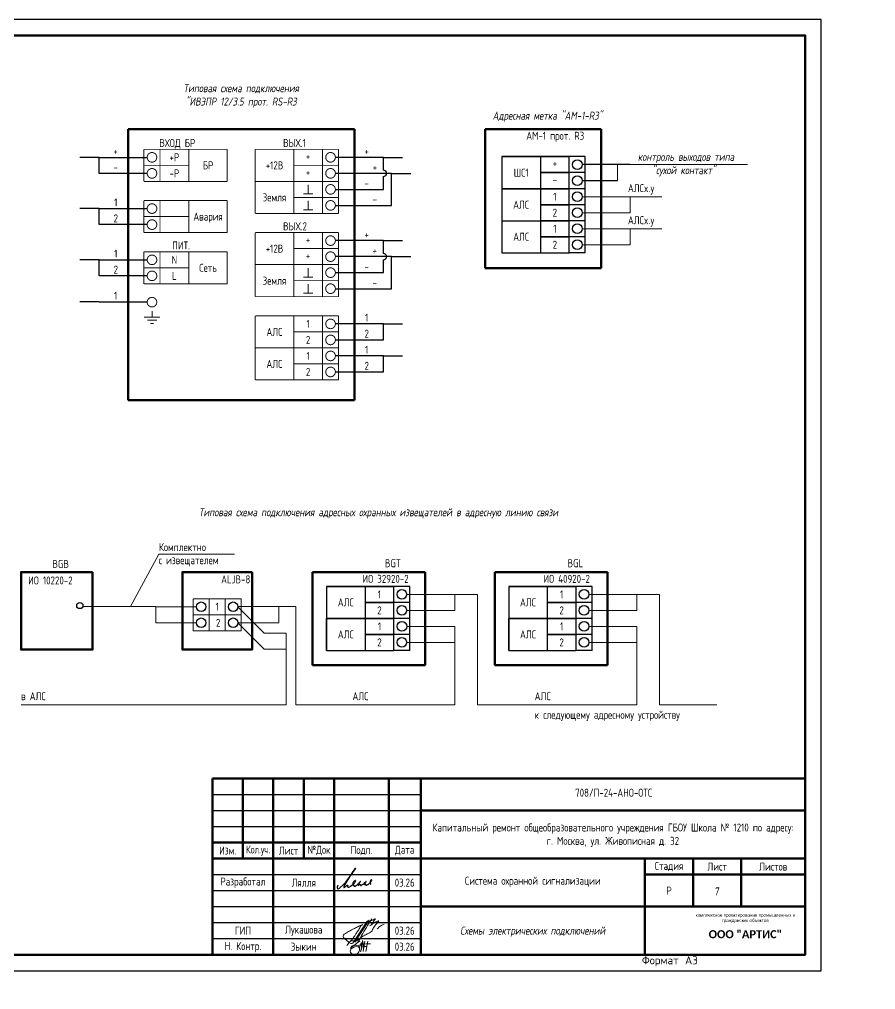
# Model space of a CAD drawing. Header units: millimetres. Extents: x -259793 to 1187961, y -549744 to 43070.
# Drawn here: x 701719 to 728442, y -33557 to -3267 of the extents above; entities that cross this region are included whole.
import ezdxf
from ezdxf.enums import TextEntityAlignment as Align

# ---------------------------------------------------------------- set-up
doc = ezdxf.new("R2010")
doc.units = ezdxf.units.MM
for name, color, linetype in [('__НАДПИСИ', 7, 'Continuous'), ('TEXT1', 7, 'Continuous'), ('Основная', 7, 'Continuous'), ('стена', 20, 'Continuous'), ('Штампы', 7, 'Continuous')]:
    doc.layers.add(name, color=color, linetype=linetype)
for name, color, linetype, lineweight in [('__ФОРМАТ', 7, 'Continuous', 40), ('Подписи', 7, 'Continuous', 13), ('Схемы подключ', 7, 'Continuous', 15)]:
    doc.layers.add(name, color=color, linetype=linetype, lineweight=lineweight)
doc.layers.add('ОФ_подписи', color=5, linetype='Continuous', lineweight=13, true_color=0x0000ff)
doc.styles.add('GOST 2.304 type A', font='', dxfattribs={"height": 250})
doc.styles.add('ISOCPEUR', font='isocpeur.ttf', dxfattribs={"width": 0.9, "height": 350})
doc.styles.add('RubezhCAD', font='', dxfattribs={"oblique": 10})
doc.styles.get("Standard").update_dxf_attribs({"font": ''})
doc.styles.add('XREF1$0$Standard', font='isocpeur.ttf')
doc.styles.add('ГОСТ 2.304', font='')
doc.styles.get('GOST 2.304 type A').set_extended_font_data('GOST 2.304 type A')
doc.styles.get('RubezhCAD').set_extended_font_data('GOST type A')
doc.styles.get('Standard').set_extended_font_data('GOST type B')
doc.styles.get('ГОСТ 2.304').set_extended_font_data('GOST 2.304 type A')
doc.dimstyles.get("Standard").update_dxf_attribs({"dimtxt": 0.18, "dimasz": 0.18, "dimexe": 0.18, "dimexo": 0.0625, "dimgap": 0.09, "dimtad": 0, "dimtih": 1, "dimtoh": 1, "dimdec": 4, "dimzin": 0, "dimdsep": 46, "dimtxsty": 'Standard', "dimcen": 0.09, "dimadec": 0, "dimazin": 0, "dimtfac": 1, "dimtdec": 4, "dimtofl": 0, "dimtmove": 0, "dimatfit": 3, "dimfxl": 1, "dimtolj": 1, "dimtzin": 0, "dimarcsym": 0})

# ---------------------------------------------------------------- blocks, each defined once
blk = doc.blocks.new('П_Зыкин')
at = {"layer": 'ОФ_подписи', "color": 5, "ltscale": 100, "transparency": 33554687}
for p, q in [((142, 249), (62, -174)), ((102, 37), (218, 37)), ((258, 249), (178, -174))]:
    blk.add_line(p, q, dxfattribs=at)
blk.add_lwpolyline([(-462, 273), (-74, 273), (-446, -30)], dxfattribs=at)
for centre, radius, start, end in [((-271, -94), 186, 314.2393, 159.9348), ((345, -1372), 1523, 88.8758, 117.8788), ((1109, -252), 1204, 158.7593, 174.231), ((-1024, 224), 1068, 337.8144, 2.8859), ((-849, 72), 852, 342.8308, 7.4815), ((-9, 182), 4.48, 8.9691, 155.6551), ((-643, 22), 732, 344.4555, 20.462), ((-318, -169), 151, 108.7568, 173.4251), ((-287, -115), 185, 191.5358, 322.3512)]:
    blk.add_arc(centre, radius, start, end, dxfattribs=at)
blk = doc.blocks.new('П_Лукашова')
at = {"layer": 'ОФ_подписи', "color": 5}
for p, q in [((221, 339), (-221, -339)), ((286, 371), (-156, -307)), ((283, 370), (218, 338))]:
    blk.add_line(p, q, dxfattribs=at)
for points in [[(366, 415), (236, 213), (85, -37), (-50, -300)], [(221, 301), (344, 360), (434, 401), (475, 416), (464, 395), (420, 336), (342, 232), (310, 203), (337, 221), (420, 283), (490, 322), (558, 352), (576, 358), (491, 240), (403, 113), (374, 49), (360, 20)], [(-221, -339), (-276, -344), (-368, -289), (-446, -221), (-505, -166), (-522, -116), (-412, -16), (-295, 56), (-173, 120), (-49, 179), (33, 216), (87, 237), (52, 221), (11, 167), (-59, 51), (-126, -52), (-177, -132), (-256, -231), (-409, -409)], [(360, 20), (294, -18), (203, -65), (91, -124), (-73, -248)], [(530, 102), (646, 199), (748, 254)]]:
    blk.add_spline(points, degree=3, dxfattribs=at)
blk = doc.blocks.new('штамп')
at = {"layer": '__ФОРМАТ', "linetype": 'Continuous', "lineweight": 50}
for p, q in [((531929, 45357), (531929, 50857)), ((531929, 50857), (550429, 50857)), ((532879, 48357), (532879, 50857)), ((533829, 45357), (533829, 50857)), ((534779, 48357), (534779, 50857)), ((535729, 45357), (535729, 50857)), ((537429, 45357), (537429, 50857)), ((538429, 45357), (538429, 50857)), ((550429, 45357), (550429, 50857)), ((538429, 49857), (550429, 49857)), ((531929, 48857), (538429, 48857)), ((531929, 48357), (550429, 48357)), ((545429, 45357), (545429, 48357)), ((546929, 46857), (546929, 48357)), ((548429, 46857), (548429, 48357)), ((545429, 47857), (550429, 47857)), ((538429, 46857), (550429, 46857)), ((531929, 45357), (550429, 45357))]:
    blk.add_line(p, q, dxfattribs=at)
at = {"layer": '__ФОРМАТ', "linetype": 'Continuous', "lineweight": -2}
for p, q in [((531929, 50357), (538429, 50357)), ((531929, 49857), (538429, 49857)), ((531929, 49357), (538429, 49357)), ((531929, 48857), (538429, 48857)), ((531929, 47857), (538429, 47857)), ((531929, 47357), (538429, 47357)), ((531929, 46857), (538429, 46857)), ((538429, 46857), (550429, 46857)), ((531929, 46357), (538429, 46357)), ((531929, 45857), (538429, 45857))]:
    blk.add_line(p, q, dxfattribs=at)
at = {"layer": 'Подписи', "color": 5, "lineweight": 25}
blk.add_lwpolyline([(535847, 47525), (535833, 47500), (535823, 47461), (535824, 47440), (535829, 47423), (535840, 47414), (535857, 47413), (535876, 47421), (535897, 47435), (535917, 47454), (536005, 47539), (536088, 47624), (536142, 47690), (536203, 47776), (536266, 47874), (536323, 47953), (536362, 48009), (536395, 48059), (536405, 48060), (536397, 48045), (536295, 47925), (536205, 47790), (536095, 47603), (536059, 47544), (536038, 47506), (536029, 47485), (536027, 47473), (536027, 47462), (536031, 47457), (536037, 47454), (536045, 47456), (536057, 47466), (536072, 47479), (536107, 47506), (536133, 47525), (536147, 47532), (536152, 47532), (536153, 47529), (536150, 47520), (536147, 47504), (536146, 47491), (536148, 47479), (536150, 47471), (536157, 47465), (536166, 47462), (536178, 47464), (536189, 47469), (536215, 47480), (536240, 47498), (536281, 47529), (536306, 47550), (536324, 47567), (536342, 47582), (536372, 47609), (536388, 47629), (536397, 47646), (536399, 47657), (536398, 47666), (536393, 47671), (536383, 47671), (536372, 47667), (536356, 47653), (536336, 47632), (536323, 47612), (536313, 47599), (536309, 47587), (536310, 47579), (536315, 47575), (536326, 47579), (536335, 47585), (536344, 47592), (536348, 47595), (536352, 47596), (536354, 47595), (536355, 47592), (536349, 47583), (536342, 47575), (536334, 47561), (536326, 47547), (536322, 47538), (536320, 47531), (536321, 47523), (536325, 47519), (536328, 47519), (536333, 47524), (536338, 47527), (536344, 47526), (536346, 47520), (536351, 47508), (536355, 47498), (536359, 47493), (536366, 47491), (536375, 47491), (536385, 47497), (536412, 47513), (536436, 47532), (536466, 47559), (536491, 47583), (536517, 47607), (536529, 47621), (536545, 47642), (536547, 47643), (536546, 47644), (536543, 47644), (536541, 47642), (536538, 47637), (536499, 47577), (536491, 47558), (536482, 47544), (536480, 47535), (536479, 47529), (536481, 47524), (536483, 47522), (536489, 47523), (536494, 47526), (536502, 47532), (536512, 47539), (536522, 47544), (536530, 47548), (536541, 47549), (536547, 47546), (536550, 47541), (536551, 47531), (536552, 47525), (536553, 47521), (536558, 47517), (536562, 47515), (536568, 47515), (536575, 47517), (536583, 47523), (536596, 47533), (536617, 47547), (536636, 47561), (536659, 47583), (536688, 47609), (536702, 47620), (536713, 47630), (536721, 47636), (536727, 47641), (536727, 47643), (536726, 47644), (536723, 47643), (536720, 47638), (536715, 47629), (536693, 47594), (536681, 47575), (536676, 47566), (536674, 47557), (536677, 47551), (536679, 47547), (536684, 47546), (536689, 47549), (536695, 47552), (536700, 47554), (536709, 47554), (536716, 47551), (536717, 47545), (536719, 47535), (536721, 47527), (536725, 47524), (536731, 47520), (536741, 47523), (536747, 47528), (536757, 47534), (536779, 47550), (536809, 47572), (536842, 47600), (536865, 47623), (536880, 47642), (536895, 47664), (536899, 47675), (536901, 47684), (536898, 47689), (536891, 47693), (536881, 47689), (536873, 47682), (536862, 47668), (536856, 47654), (536855, 47638), (536856, 47622), (536856, 47598), (536858, 47583), (536860, 47572), (536864, 47560), (536871, 47551)], dxfattribs=at)
at = {"layer": 'ОФ_подписи'}
for name, p, xscale, yscale, zscale in [('П_Лукашова', (536533, 46057), 1.010226427429054, 1.010226427429054, 1.010226427429054), ('П_Зыкин', (536581, 45585), 0.7621923841183493, 0.7621923841183493, 0.7621923841183493)]:
    blk.add_blockref(name, p, dxfattribs=dict(at, xscale=xscale, yscale=yscale, zscale=zscale))
at = {"transparency": 33554687, "attachment_point": 5, "style": 'ГОСТ 2.304'}
for s, insert, char_height, width in [('{\\fArial|b0|i0|c204|p34;комплексное проектирование промышленных и гражданских объектов}', (548563, 46495), 100, 3372.21), ('{\\fCorbel Light|b1|i0|c204|p34;ООО "АРТИС"}', (548563, 45995), 250, 4171.2)]:
    blk.add_mtext(s, dxfattribs=dict(at, insert=insert, char_height=char_height, width=width))
at = {"layer": '__НАДПИСИ', "lineweight": 9, "ltscale": 2, "style": 'ISOCPEUR', "flags": 1}
blk.add_attdef('NOTATION', (548864, 51134), '', height=250, dxfattribs=at)
at = {"layer": '__НАДПИСИ', "lineweight": 9, "ltscale": 2, "style": 'RubezhCAD', "oblique": 10}
blk.add_attdef('SHEET', text='', height=250, dxfattribs=at).set_placement((547679, 47357), align=Align.MIDDLE_CENTER)
at = {"layer": '__ФОРМАТ', "color": 7, "linetype": 'Continuous', "lineweight": 20, "char_height": 250, "attachment_point": 5, "style": 'GOST 2.304 type A'}
for s, insert, width in [('Капитальный ремонт общеобразовательного учреждения ГБОУ Школа № 1210 по адресу:      \\Pг. Москва, ул. Живописная д. 32', (544429, 49085), 12000), ('\\pi-7.5,l7.5,t7.5;{\\W0.9;\\C256;Кол.уч.}', (533354, 48607), 950)]:
    blk.add_mtext(s, dxfattribs=dict(at, insert=insert, width=width))
for s, insert, width, line_spacing_factor in [('\\pi-7.5,l7.5,t7.5;{\\C256;Изм.}', (532404, 48607), 950, 1.2), ('\\pi-7.5,l7.5,t7.5;{\\C256;Лист}', (534304, 48607), 950, 1.2), ('\\pi-7.5,l7.5,t7.5;{\\C256;№Док}', (535254, 48607), 950, 1.2), ('\\pi-7.5,l7.5,t7.5;{\\C256;Подп.}', (536584, 48607), 1710.72, 1.2), ('\\pi-7.5,l7.5,t7.5;{\\C256;Дата}', (537929, 48607), 1000, 1.2), ('\\pi-7.5,l7.5,t7.5;{\\C256;Стадия}', (546179, 48107), 1500, 1.2), ('\\pi-7.5,l7.5,t7.5;{\\C256;Лист}', (547679, 48107), 1500, 1.2), ('\\pi-7.5,l7.5,t7.5;{\\C256;Листов}', (549429, 48107), 2000, 1.2), ('\\pi-7.5,l7.5,t7.5;{\\C256;Разработал}', (532879, 47607), 1900, 1.2), ('{\\C256;Лялля}', (534779, 47607), 1900, 1.2), ('{\\C256;03.26}', (537929, 47607), 1000, 1.2), ('Система охранной сигнализации ', (541929, 47632), 6828.82, 0.85), ('\\pi-750,l750,t750;{\\C256;Р}', (546179, 47357), 1500, 1.2), ('\\pi-7.5,l7.5,t7.5;{\\C256;ГИП}', (532879, 46107), 1900, 1.2), ('{\\C256;Лукашова}', (534779, 46107), 1900, 1.2), ('{\\C256;03.26}', (537929, 46107), 1000, 1.2), ('{\\C256;Н. Контр. }', (532879, 45592), 1900, 1.2), ('\\pi-750,l750,t750;{\\C256;Зыкин}', (534779, 45607), 1900, 1.2), ('{\\C256;03.26}', (537929, 45607), 1000, 1.2)]:
    blk.add_mtext(s, dxfattribs=dict(at, insert=insert, width=width, line_spacing_factor=line_spacing_factor))
at = {"layer": 'стена', "color": 18, "true_color": 0x000000, "insert": (543249, 50539), "char_height": 250, "width": 3851.47, "attachment_point": 1, "style": 'GOST 2.304 type A'}
blk.add_mtext('708/П-24-АНО-ОТС', dxfattribs=at)
blk = doc.blocks.new('*U1125')
blk.add_lwpolyline([(0, 0), (420, 0), (420, 297), (0, 297)], close=True)
at = {"lineweight": 50}
blk.add_lwpolyline([(20, 292), (415, 292), (415, 5), (20, 5)], close=True, dxfattribs=at)
at = {"style": 'XREF1$0$Standard'}
blk.add_text('Формат', height=2.5, dxfattribs=at).set_placement((364.02, 2))
blk.add_text('А3', height=2.5, dxfattribs=at).set_placement((381.51, 2), align=Align.RIGHT)
for tag, p in [('СОГЛАСОВАНО_ДАТА2', (14.37, 145.56)), ('СОГЛАСОВАНО_ДАТА3', (19.37, 145.56)), ('СОГЛАСОВАНО_ФАМИЛИЯ2', (14.37, 110.56)), ('СОГЛАСОВАНО_ФАМИЛИЯ3', (19.37, 110.56)), ('СОГЛАСОВАНО_ДОЛЖНОСТЬ2', (14.37, 90.56)), ('СОГЛАСОВАНО_ДОЛЖНОСТЬ3', (19.37, 90.56))]:
    blk.add_attdef(tag, p, '', height=2.5, rotation=90, dxfattribs=at)
for tag, p in [('ВЗАМ_ИНВ_НОМЕР', (19.37, 77.5)), ('ИНВ_N_ПОДЛ', (19.37, 17.5))]:
    blk.add_attdef(tag, text='', height=2.5, rotation=90, dxfattribs=at).set_placement(p, align=Align.CENTER)
blk.add_attdef('ИНВ_ДАТА', text='', height=2.5, rotation=90, dxfattribs=at).set_placement((19.37, 63.83), align=Align.RIGHT)
blk = doc.blocks.new('*D1149')
at = {"color": 0, "lineweight": -2, "transparency": 16777216}
blk.add_arc((782248, -18373), 3442, 282.12, 343.7661, dxfattribs=at)
at = {"color": 0, "transparency": 16777216}
for points in [[(785513, -19325), (785593, -19346), (785614, -19093)], [(782978, -21780), (782964, -21698), (782725, -21782)]]:
    blk.add_solid(points, dxfattribs=at)
at = {"layer": 'Defpoints', "color": 0, "transparency": 16777216}
for p in [(782248, -18373), (782248, -18373), (787451, -19486), (785054, -20367), (782833, -22558)]:
    blk.add_point(p, dxfattribs=at)

msp = doc.modelspace()

# ---------------------------------------------------------------- linework, layer by layer
for p, q in [((704207.16514, -7574.11719), (703607.22973, -7574.53432)), ((704207.16514, -7574.11719), (705707.16478, -7573.07426)), ((704207.51279, -8074.11707), (704207.16514, -7574.11719)), ((713080.15843, -7572.91621), (711580.15843, -7572.91621)), ((713080.08402, -7972.99524), (713080.15843, -7572.91621)), ((713080.15843, -7572.91621), (713680.09398, -7572.91621)), ((705707.51242, -8073.07414), (704207.51279, -8074.11707)), ((713332.68072, -8072.91621), (711580.41916, -8072.91621)), ((713079.97241, -8573.07426), (713080.04682, -8172.99524)), ((713332.4947, -9073.07426), (713332.68072, -8072.91621)), ((713332.68072, -8072.91621), (713932.61627, -8072.91621)), ((711579.97241, -8573.07426), (713079.97241, -8573.07426)), ((711580.49388, -9073.07426), (713332.4947, -9073.07426)), ((704207.16478, -9173.07426), (703607.22922, -9173.07426)), ((704207.16478, -9673.07426), (704207.16478, -9173.07426)), ((704207.16478, -9173.07426), (705707.16478, -9173.07426)), ((705707.16478, -9673.07426), (704207.16478, -9673.07426)), ((713079.71168, -10173.07426), (711579.71168, -10173.07426)), ((713079.63727, -10573.15329), (713079.71168, -10173.07426)), ((713079.71168, -10173.07426), (713679.64724, -10173.07426)), ((704207.2395, -10772.91621), (703607.30394, -10772.91621)), ((704207.2395, -11272.91621), (704207.2395, -10772.91621)), ((704207.2395, -10772.91621), (705707.2395, -10772.91621)), ((713332.23397, -10673.07426), (711579.97241, -10673.07426)), ((713079.52567, -11173.23231), (713079.60008, -10773.15329)), ((713332.04796, -11673.23231), (713332.23397, -10673.07426)), ((713332.23397, -10673.07426), (713932.16953, -10673.07426)), ((711579.52567, -11173.23231), (713079.52567, -11173.23231)), ((705707.2395, -11272.91621), (704207.2395, -11272.91621)), ((711580.04713, -11673.23231), (713332.04796, -11673.23231)), ((704206.142, -12084.36741), (703606.20644, -12084.36741)), ((704206.142, -12084.36741), (705706.142, -12084.36741)), ((713080.49388, -12773.07426), (711580.49388, -12773.07426)), ((713080.49388, -13273.07426), (713080.49388, -12773.07426)), ((713080.49388, -12773.07426), (713680.42944, -12773.07426)), ((711580.49388, -13273.07426), (713080.49388, -13273.07426)), ((713080.75461, -13773.07426), (711580.75461, -13773.07426)), ((713080.75461, -14273.07426), (713080.75461, -13773.07426)), ((713080.75461, -13773.07426), (713680.69017, -13773.07426)), ((711580.75461, -14273.07426), (713080.75461, -14273.07426))]:
    msp.add_line(p, q)
at = {"const_width": 30, "flags": 128}
for points in [[(705606.51295, -7323.07426), (706106.77368, -7323.07426)], [(705606.77368, -7323.07426), (705606.77368, -7823.07426)], [(705606.77368, -7323.07426), (706107.03442, -7323.07426)], [(705607.03442, -7323.07426), (705607.03442, -7823.07426)], [(705607.03442, -7323.07426), (706107.29515, -7323.07426)], [(706106.77368, -7323.07426), (707006.77368, -7323.07426)], [(708207.03442, -7323.07426), (706107.03442, -7323.07426)], [(706107.03442, -7323.07426), (706107.03442, -7823.07426)], [(707007.29515, -7323.07426), (706107.29515, -7323.07426)], [(706107.29515, -7323.07426), (706107.29515, -7823.07426)], [(707007.29515, -7823.07426), (707007.29515, -7323.07426)], [(708207.03442, -8323.07426), (708207.03442, -7323.07426)], [(709080.28879, -7322.91621), (711180.28879, -7322.91621)], [(709080.28879, -8322.91621), (709080.28879, -7322.91621)], [(710280.02806, -7322.91621), (711180.02806, -7322.91621)], [(710280.02806, -7822.91621), (710280.02806, -7322.91621)], [(711180.54952, -7322.91621), (710280.54952, -7322.91621)], [(711180.02806, -7322.91621), (711180.02806, -7822.91621)], [(711680.28879, -7322.91621), (711180.02806, -7322.91621)], [(711180.28879, -7322.91621), (711180.28879, -7822.91621)], [(711680.54952, -7322.91621), (711180.28879, -7322.91621)], [(711680.81026, -7322.91621), (711180.54952, -7322.91621)], [(711680.28879, -7322.91621), (711680.28879, -7822.91621)], [(711680.54952, -7322.91621), (711680.54952, -7822.91621)], [(705606.77368, -7823.07426), (706107.03442, -7823.07426)], [(705606.77368, -7823.07426), (705606.77368, -8323.07426)], [(705606.77368, -7823.07426), (706107.03442, -7823.07426)], [(705607.03442, -7823.07426), (706107.29515, -7823.07426)], [(707007.03442, -7823.07426), (706107.03442, -7823.07426)], [(706107.03442, -7823.07426), (706107.03442, -8323.07426)], [(706107.29515, -7823.07426), (707007.29515, -7823.07426)], [(707007.03442, -8323.07426), (707007.03442, -7823.07426)], [(711180.02806, -7822.91621), (710280.02806, -7822.91621)], [(710280.28879, -8322.91621), (710280.28879, -7822.91621)], [(710280.28879, -7822.91621), (711180.28879, -7822.91621)], [(711680.28879, -7822.91621), (711180.02806, -7822.91621)], [(711680.54952, -7822.91621), (711180.28879, -7822.91621)], [(711180.28879, -7822.91621), (711180.28879, -8322.91621)], [(711680.54952, -7822.91621), (711180.28879, -7822.91621)], [(711680.54952, -7822.91621), (711680.54952, -8322.91621)], [(705606.43823, -8323.23231), (706106.69896, -8323.23231)], [(705606.69896, -8323.23231), (706106.9597, -8323.23231)], [(705606.77368, -8323.07426), (706107.03442, -8323.07426)], [(705606.9597, -8323.23231), (706107.22043, -8323.23231)], [(705607.03442, -8323.07426), (706107.29515, -8323.07426)], [(706106.69896, -8323.23231), (707006.69896, -8323.23231)], [(708206.9597, -8323.23231), (706106.9597, -8323.23231)], [(706107.03442, -8323.07426), (707007.03442, -8323.07426)], [(707007.22043, -8323.23231), (706107.22043, -8323.23231)], [(707007.29515, -8323.07426), (706107.29515, -8323.07426)], [(707007.03442, -8323.07426), (708207.03442, -8323.07426)], [(708207.03442, -8323.07426), (707007.29515, -8323.07426)], [(709080.28879, -8322.91621), (710280.02806, -8322.91621)], [(710280.28879, -8322.91621), (709080.28879, -8322.91621)], [(709080.36351, -8323.07426), (711180.36351, -8323.07426)], [(709080.36351, -9323.07426), (709080.36351, -8323.07426)], [(710280.02806, -8322.91621), (711180.02806, -8322.91621)], [(710280.10278, -8323.07426), (711180.10278, -8323.07426)], [(710280.10278, -8823.07426), (710280.10278, -8323.07426)], [(711180.28879, -8322.91621), (710280.28879, -8322.91621)], [(711180.62424, -8323.07426), (710280.62424, -8323.07426)], [(710730.22043, -8714.23231), (710730.22043, -8427.23231)], [(711680.28879, -8322.91621), (711180.02806, -8322.91621)], [(711180.10278, -8323.07426), (711180.10278, -8823.07426)], [(711680.36351, -8323.07426), (711180.10278, -8323.07426)], [(711680.54952, -8322.91621), (711180.28879, -8322.91621)], [(711180.36351, -8323.07426), (711180.36351, -8823.07426)], [(711680.62424, -8323.07426), (711180.36351, -8323.07426)], [(711680.88498, -8323.07426), (711180.62424, -8323.07426)], [(711680.36351, -8323.07426), (711680.36351, -8823.07426)], [(711680.62424, -8323.07426), (711680.62424, -8823.07426)], [(710580.22043, -8714.23231), (710880.22043, -8714.23231)], [(705606.51295, -8923.07426), (706106.77368, -8923.07426)], [(705606.77368, -8923.07426), (705606.77368, -9423.07426)], [(705606.77368, -8923.07426), (706107.03442, -8923.07426)], [(705607.03442, -8923.07426), (705607.03442, -9423.07426)], [(705607.03442, -8923.07426), (706107.29515, -8923.07426)], [(706106.77368, -8923.07426), (707006.77368, -8923.07426)], [(708207.03442, -8923.07426), (706107.03442, -8923.07426)], [(706107.03442, -8923.07426), (706107.03442, -9423.07426)], [(707007.29515, -8923.07426), (706107.29515, -8923.07426)], [(706107.29515, -8923.07426), (706107.29515, -9423.07426)], [(707007.29515, -9423.07426), (707007.29515, -8923.07426)], [(708207.03442, -9923.07426), (708207.03442, -8923.07426)], [(708207.03442, -9923.07426), (708207.03442, -8923.07426)], [(711180.10278, -8823.07426), (710280.10278, -8823.07426)], [(710280.36351, -9323.07426), (710280.36351, -8823.07426)], [(710280.36351, -8823.07426), (711180.36351, -8823.07426)], [(710730.22043, -9214.23231), (710730.22043, -8927.23231)], [(711680.36351, -8823.07426), (711180.10278, -8823.07426)], [(711180.36351, -8823.07426), (711180.36351, -9323.07426)], [(711680.62424, -8823.07426), (711180.36351, -8823.07426)], [(711680.62424, -8823.07426), (711180.36351, -8823.07426)], [(711680.62424, -8823.07426), (711680.62424, -9323.07426)], [(709080.36351, -9323.07426), (710280.10278, -9323.07426)], [(710280.36351, -9323.07426), (709080.36351, -9323.07426)], [(710280.10278, -9323.07426), (711180.10278, -9323.07426)], [(711180.36351, -9323.07426), (710280.36351, -9323.07426)], [(710580.22043, -9214.23231), (710880.22043, -9214.23231)], [(711680.36351, -9323.07426), (711180.10278, -9323.07426)], [(711680.62424, -9323.07426), (711180.36351, -9323.07426)], [(705606.77368, -9423.07426), (706107.03442, -9423.07426)], [(705606.77368, -9423.07426), (705606.77368, -9923.07426)], [(705606.77368, -9423.07426), (706107.03442, -9423.07426)], [(705607.03442, -9423.07426), (706107.29515, -9423.07426)], [(707007.03442, -9423.07426), (706107.03442, -9423.07426)], [(706107.03442, -9423.07426), (706107.03442, -9923.07426)], [(706107.29515, -9423.07426), (707007.29515, -9423.07426)], [(707007.03442, -9923.07426), (707007.03442, -9423.07426)], [(705606.43823, -9923.23231), (706106.69896, -9923.23231)], [(705606.69896, -9923.23231), (706106.9597, -9923.23231)], [(705606.77368, -9923.07426), (706107.03442, -9923.07426)], [(705606.9597, -9923.23231), (706107.22043, -9923.23231)], [(705607.03442, -9923.07426), (706107.29515, -9923.07426)], [(706106.69896, -9923.23231), (707006.69896, -9923.23231)], [(708206.9597, -9923.23231), (706106.9597, -9923.23231)], [(706107.03442, -9923.07426), (707007.03442, -9923.07426)], [(707007.22043, -9923.23231), (706107.22043, -9923.23231)], [(707007.29515, -9923.07426), (706107.29515, -9923.07426)], [(707007.03442, -9923.07426), (708207.03442, -9923.07426)], [(708207.03442, -9923.07426), (707007.29515, -9923.07426)], [(709079.84205, -9923.07426), (711179.84205, -9923.07426)], [(709079.84205, -10923.07426), (709079.84205, -9923.07426)], [(710279.58132, -9923.07426), (711179.58132, -9923.07426)], [(710279.58132, -10423.07426), (710279.58132, -9923.07426)], [(711180.10278, -9923.07426), (710280.10278, -9923.07426)], [(711179.58132, -9923.07426), (711179.58132, -10423.07426)], [(711679.84205, -9923.07426), (711179.58132, -9923.07426)], [(711179.84205, -9923.07426), (711179.84205, -10423.07426)], [(711680.10278, -9923.07426), (711179.84205, -9923.07426)], [(711680.36351, -9923.07426), (711180.10278, -9923.07426)], [(711679.84205, -9923.07426), (711679.84205, -10423.07426)], [(711680.10278, -9923.07426), (711680.10278, -10423.07426)], [(705606.58767, -10522.91621), (706106.8484, -10522.91621)], [(705606.8484, -10522.91621), (705606.8484, -11022.91621)], [(705606.8484, -10522.91621), (706107.10914, -10522.91621)], [(705607.10914, -10522.91621), (705607.10914, -11022.91621)], [(705607.10914, -10522.91621), (706107.36987, -10522.91621)], [(706106.8484, -10522.91621), (707006.8484, -10522.91621)], [(708207.10914, -10522.91621), (706107.10914, -10522.91621)], [(706107.10914, -10522.91621), (706107.10914, -11022.91621)], [(707007.36987, -10522.91621), (706107.36987, -10522.91621)], [(706107.36987, -10522.91621), (706107.36987, -11022.91621)], [(707007.36987, -11022.91621), (707007.36987, -10522.91621)], [(708207.10914, -11522.91621), (708207.10914, -10522.91621)], [(711179.58132, -10423.07426), (710279.58132, -10423.07426)], [(710279.84205, -10923.07426), (710279.84205, -10423.07426)], [(710279.84205, -10423.07426), (711179.84205, -10423.07426)], [(711679.84205, -10423.07426), (711179.58132, -10423.07426)], [(711680.10278, -10423.07426), (711179.84205, -10423.07426)], [(711179.84205, -10423.07426), (711179.84205, -10923.07426)], [(711680.10278, -10423.07426), (711179.84205, -10423.07426)], [(711680.10278, -10423.07426), (711680.10278, -10923.07426)], [(705606.8484, -11022.91621), (706107.10914, -11022.91621)], [(705606.8484, -11022.91621), (705606.8484, -11522.91621)], [(705606.8484, -11022.91621), (706107.10914, -11022.91621)], [(705607.10914, -11022.91621), (706107.36987, -11022.91621)], [(707007.10914, -11022.91621), (706107.10914, -11022.91621)], [(706107.10914, -11022.91621), (706107.10914, -11522.91621)], [(706107.36987, -11022.91621), (707007.36987, -11022.91621)], [(707007.10914, -11522.91621), (707007.10914, -11022.91621)], [(709079.84205, -10923.07426), (710279.58132, -10923.07426)], [(710279.84205, -10923.07426), (709079.84205, -10923.07426)], [(709079.91677, -10923.23231), (711179.91677, -10923.23231)], [(709079.91677, -11923.23231), (709079.91677, -10923.23231)], [(710279.58132, -10923.07426), (711179.58132, -10923.07426)], [(710279.65603, -10923.23231), (711179.65603, -10923.23231)], [(710279.65603, -11423.23231), (710279.65603, -10923.23231)], [(711179.84205, -10923.07426), (710279.84205, -10923.07426)], [(711180.1775, -10923.23231), (710280.1775, -10923.23231)], [(710729.77368, -11314.39036), (710729.77368, -11027.39036)], [(711679.84205, -10923.07426), (711179.58132, -10923.07426)], [(711179.65603, -10923.23231), (711179.65603, -11423.23231)], [(711679.91677, -10923.23231), (711179.65603, -10923.23231)], [(711680.10278, -10923.07426), (711179.84205, -10923.07426)], [(711179.91677, -10923.23231), (711179.91677, -11423.23231)], [(711680.1775, -10923.23231), (711179.91677, -10923.23231)], [(711680.43823, -10923.23231), (711180.1775, -10923.23231)], [(711679.91677, -10923.23231), (711679.91677, -11423.23231)], [(711680.1775, -10923.23231), (711680.1775, -11423.23231)], [(705606.51295, -11523.07426), (706106.77368, -11523.07426)], [(705606.77368, -11523.07426), (706107.03442, -11523.07426)], [(705606.8484, -11522.91621), (706107.10914, -11522.91621)], [(705607.03442, -11523.07426), (706107.29515, -11523.07426)], [(705607.10914, -11522.91621), (706107.36987, -11522.91621)], [(706106.77368, -11523.07426), (707006.77368, -11523.07426)], [(708207.03442, -11523.07426), (706107.03442, -11523.07426)], [(706107.10914, -11522.91621), (707007.10914, -11522.91621)], [(707007.29515, -11523.07426), (706107.29515, -11523.07426)], [(707007.36987, -11522.91621), (706107.36987, -11522.91621)], [(707007.10914, -11522.91621), (708207.10914, -11522.91621)], [(708207.10914, -11522.91621), (707007.36987, -11522.91621)], [(711179.65603, -11423.23231), (710279.65603, -11423.23231)], [(710279.91677, -11923.23231), (710279.91677, -11423.23231)], [(710279.91677, -11423.23231), (711179.91677, -11423.23231)], [(710579.77368, -11314.39036), (710879.77368, -11314.39036)], [(711679.91677, -11423.23231), (711179.65603, -11423.23231)], [(711179.91677, -11423.23231), (711179.91677, -11923.23231)], [(711680.1775, -11423.23231), (711179.91677, -11423.23231)], [(711680.1775, -11423.23231), (711179.91677, -11423.23231)], [(711680.1775, -11423.23231), (711680.1775, -11923.23231)], [(710579.77368, -11814.39036), (710879.77368, -11814.39036)], [(710729.77368, -11814.39036), (710729.77368, -11527.39036)], [(709079.91677, -11923.23231), (710279.65603, -11923.23231)], [(710279.91677, -11923.23231), (709079.91677, -11923.23231)], [(710279.65603, -11923.23231), (711179.65603, -11923.23231)], [(711179.91677, -11923.23231), (710279.91677, -11923.23231)], [(711679.91677, -11923.23231), (711179.65603, -11923.23231)], [(711680.1775, -11923.23231), (711179.91677, -11923.23231)], [(705858.69896, -12558.91621), (705858.69896, -12371.91621)], [(705608.69896, -12558.91621), (706108.69896, -12558.91621)], [(705708.69896, -12658.91621), (706008.69896, -12658.91621)], [(709080.36351, -12523.07426), (709080.36351, -13523.07426)], [(710280.36351, -12523.07426), (709080.36351, -12523.07426)], [(709080.36351, -12523.07426), (710280.10278, -12523.07426)], [(710280.10278, -12523.07426), (711180.10278, -12523.07426)], [(710280.36351, -12523.07426), (710280.36351, -13023.07426)], [(711180.36351, -12523.07426), (710280.36351, -12523.07426)], [(711680.36351, -12523.07426), (711180.10278, -12523.07426)], [(711680.62424, -12523.07426), (711180.36351, -12523.07426)], [(711180.36351, -13023.07426), (711180.36351, -12523.07426)], [(711680.62424, -13023.07426), (711680.62424, -12523.07426)], [(705808.69896, -12758.91621), (705908.69896, -12758.91621)], [(710280.10278, -13023.07426), (710280.10278, -13523.07426)], [(711180.10278, -13023.07426), (710280.10278, -13023.07426)], [(710280.36351, -13023.07426), (711180.36351, -13023.07426)], [(711180.10278, -13523.07426), (711180.10278, -13023.07426)], [(711680.36351, -13023.07426), (711180.10278, -13023.07426)], [(711180.36351, -13523.07426), (711180.36351, -13023.07426)], [(711680.62424, -13023.07426), (711180.36351, -13023.07426)], [(711680.62424, -13023.07426), (711180.36351, -13023.07426)], [(711680.36351, -13523.07426), (711680.36351, -13023.07426)], [(711680.62424, -13523.07426), (711680.62424, -13023.07426)], [(709080.36351, -13523.07426), (710280.10278, -13523.07426)], [(709080.62424, -14523.07426), (709080.36351, -13523.07426)], [(709080.62424, -13523.07426), (710280.36351, -13523.07426)], [(709080.62424, -13523.07426), (709080.62424, -14523.07426)], [(710280.62424, -13523.07426), (709080.62424, -13523.07426)], [(710280.10278, -13523.07426), (711180.10278, -13523.07426)], [(710280.36351, -13523.07426), (711180.36351, -13523.07426)], [(710280.62424, -13523.07426), (710280.62424, -14023.07426)], [(711180.62424, -13523.07426), (710280.62424, -13523.07426)], [(711680.36351, -13523.07426), (711180.10278, -13523.07426)], [(711680.62424, -13523.07426), (711180.36351, -13523.07426)], [(711180.62424, -14023.07426), (711180.62424, -13523.07426)], [(711680.88498, -13523.07426), (711180.62424, -13523.07426)], [(711680.88498, -14023.07426), (711680.88498, -13523.07426)], [(710280.36351, -14023.07426), (710280.36351, -14523.07426)], [(711180.36351, -14023.07426), (710280.36351, -14023.07426)], [(710280.62424, -14023.07426), (711180.62424, -14023.07426)], [(711180.36351, -14523.07426), (711180.36351, -14023.07426)], [(711680.62424, -14023.07426), (711180.36351, -14023.07426)], [(711680.88498, -14023.07426), (711180.62424, -14023.07426)], [(711680.62424, -14523.07426), (711680.62424, -14023.07426)], [(710280.36351, -14523.07426), (709080.36351, -14523.07426)], [(711180.36351, -14523.07426), (710280.36351, -14523.07426)], [(711680.62424, -14523.07426), (711180.36351, -14523.07426)]]:
    msp.add_lwpolyline(points, dxfattribs=at)
at = {"const_width": 30}
for points in [[(706007.16478, -7573.07426, -1), (705707.16478, -7573.07426, -1)], [(711580.15843, -7572.91621, -1), (711280.15843, -7572.91621, -1)], [(706006.90405, -8073.07426, -1), (705706.90405, -8073.07426, -1)], [(711580.41916, -8072.91621, -1), (711280.41916, -8072.91621, -1)], [(711580.23315, -8573.07426, -1), (711280.23315, -8573.07426, -1)], [(705707.16478, -9173.07426, 1), (706007.16478, -9173.07426, 1)], [(711580.49388, -9073.07426, -1), (711280.49388, -9073.07426, -1)], [(705706.90405, -9673.07426, 1), (706006.90405, -9673.07426, 1)], [(711579.71168, -10173.07426, -1), (711279.71168, -10173.07426, -1)], [(711579.97241, -10673.07426, -1), (711279.97241, -10673.07426, -1)], [(706007.2395, -10772.91621, -1), (705707.2395, -10772.91621, -1)], [(706006.97877, -11272.91621, -1), (705706.97877, -11272.91621, -1)], [(711579.7864, -11173.23231, -1), (711279.7864, -11173.23231, -1)], [(711580.04713, -11673.23231, -1), (711280.04713, -11673.23231, -1)], [(706006.43823, -12093.91621, -1), (705706.43823, -12093.91621, -1)], [(711580.49388, -12773.07426, -1), (711280.49388, -12773.07426, -1)], [(711580.23315, -13273.07426, -1), (711280.23315, -13273.07426, -1)], [(711580.75461, -13773.07426, -1), (711280.75461, -13773.07426, -1)], [(711580.49388, -14273.07426, -1), (711280.49388, -14273.07426, -1)]]:
    msp.add_lwpolyline(points, format="xyb", close=True, dxfattribs=at)
for centre in [(713080.06542, -8072.99524), (713079.61868, -10673.15329)]:
    msp.add_arc(centre, 100, 269.989343931, 89.989343931)
at = {"layer": 'Схемы подключ', "color": 0, "lineweight": 25}
for p, q in [((720782.24767, -7800.35506), (719281.00697, -7800.35506)), ((719281.00697, -8300.35506), (720391.16851, -8300.35506))]:
    msp.add_line(p, q, dxfattribs=at)
at = {"layer": 'Схемы подключ'}
for p, q in [((720391.16851, -8300.35506), (720391.16851, -7800.35506)), ((720781.13882, -7800.35506), (724443.85084, -7800.35506)), ((721768.80357, -8801.25015), (719281.531, -8801.25015)), ((720781.531, -9301.25015), (720781.531, -8801.25015)), ((719281.531, -9301.25015), (720781.531, -9301.25015)), ((721768.80357, -9801.25015), (719281.79173, -9801.25015)), ((720781.79173, -10301.25015), (720781.79173, -9801.25015)), ((719281.79173, -10301.25015), (720781.79173, -10301.25015)), ((706067.56354, -19959.4664), (705187.92772, -21600.76575)), ((706067.56354, -19959.4664), (708435.56958, -19959.4664)), ((716015.06354, -21216.90463), (713807.0922, -21216.90463)), ((715307.0922, -21716.90463), (715307.0922, -21216.90463)), ((721700.8878, -21216.88679), (719492.91647, -21216.88679)), ((720992.91647, -21716.88679), (720992.91647, -21216.88679)), ((708541.06354, -21604.9664), (709361.62531, -22425.52818)), ((713807.0922, -21716.90463), (715307.0922, -21716.90463)), ((719492.91647, -21716.88679), (720992.91647, -21716.88679)), ((708541.06354, -22104.94857), (709361.62531, -22925.51034)), ((715307.35293, -22216.90463), (713807.35293, -22216.90463)), ((715307.35293, -22716.90463), (715307.35293, -22216.90463)), ((720993.1772, -22216.90463), (719493.1772, -22216.90463)), ((720993.1772, -22716.90463), (720993.1772, -22216.90463)), ((710041.06354, -22425.51034), (709361.60748, -22425.51034)), ((710041.06354, -22425.51034), (710041.06354, -22925.51034)), ((713807.35293, -22716.90463), (715307.35293, -22716.90463)), ((719493.1772, -22716.90463), (720993.1772, -22716.90463)), ((710041.06354, -22925.51034), (709361.60748, -22925.51034))]:
    msp.add_line(p, q, dxfattribs=at)
at = {"layer": 'Схемы подключ', "color": 7, "lineweight": 9, "ltscale": 100}
msp.add_line((705979.45956, -22104.9664), (705979.45956, -21600.76575), dxfattribs=at)
at = {"layer": 'Схемы подключ', "lineweight": 50}
for points in [[(705110.23628, -6690.23231), (712176.49701, -6690.23231)], [(705110.56821, -15155.87208), (705110.23628, -6690.23231)], [(712176.82894, -15155.87208), (712176.49701, -6690.23231)], [(719881.1399, -6690.23231), (716259.1399, -6690.23231)], [(716259.1399, -6690.23231), (716259.1399, -11035.23231)], [(719881.1399, -6690.23231), (719881.1399, -11035.23231)], [(719881.1399, -11035.23231), (716259.1399, -11035.23231)], [(705110.56821, -15155.87208), (712176.82894, -15155.87208)], [(714387.22257, -20523.4664), (710867.06354, -20523.4664)], [(710867.06354, -20523.4664), (710867.06354, -23428.81751)], [(714387.22257, -23428.81751), (714387.22257, -20523.4664)], [(720073.04683, -20523.4664), (716552.8878, -20523.4664)], [(716552.8878, -20523.4664), (716552.8878, -23428.81751)], [(720073.04683, -23428.81751), (720073.04683, -20523.4664)], [(710867.06354, -23428.81751), (714387.22257, -23428.81751)], [(716552.8878, -23428.81751), (720073.04683, -23428.81751)]]:
    msp.add_lwpolyline(points, dxfattribs=at)
at = {"layer": 'Схемы подключ', "color": 0, "lineweight": 25}
for points in [[(716780.87917, -7551.23231), (717980.61844, -7551.23231)], [(716780.87917, -7551.23231), (716780.87917, -8551.23231)], [(717980.87917, -7551.23231), (716780.87917, -7551.23231)], [(717980.61844, -7551.23231), (718880.61844, -7551.23231)], [(717980.87917, -7551.23231), (717980.87917, -10551.23231)], [(718880.87917, -7551.23231), (717980.87917, -7551.23231)], [(719380.87917, -7551.23231), (718880.61844, -7551.23231)], [(719381.1399, -7551.23231), (718880.87917, -7551.23231)], [(718880.87917, -10551.23231), (718880.87917, -7551.23231)], [(719381.1399, -10551.23231), (719381.1399, -7551.23231)], [(717980.87917, -8051.23231), (718880.87917, -8051.23231)], [(718880.61844, -8051.23231), (717980.87917, -8051.23231)], [(719380.87917, -8051.23231), (718880.61844, -8051.23231)], [(719381.1399, -8051.23231), (718880.87917, -8051.23231)], [(716780.87917, -8551.23231), (717980.61844, -8551.23231)], [(717980.87917, -8551.23231), (716780.87917, -8551.23231)], [(716781.1399, -8551.23231), (717980.87917, -8551.23231)], [(716781.1399, -8551.23231), (716781.1399, -10551.23231)], [(717981.1399, -8551.23231), (716781.1399, -8551.23231)], [(717980.61844, -8551.23231), (718880.61844, -8551.23231)], [(718880.87917, -8551.23231), (717980.87917, -8551.23231)], [(718881.1399, -8551.23231), (717981.1399, -8551.23231)], [(719380.87917, -8551.23231), (718880.61844, -8551.23231)], [(719381.1399, -8551.23231), (718880.87917, -8551.23231)], [(719381.40064, -8551.23231), (718881.1399, -8551.23231)], [(718880.87917, -9051.23231), (717980.87917, -9051.23231)], [(717981.1399, -9051.23231), (718881.1399, -9051.23231)], [(719381.1399, -9051.23231), (718880.87917, -9051.23231)], [(719381.40064, -9051.23231), (718881.1399, -9051.23231)], [(716781.1399, -9551.23231), (717980.87917, -9551.23231)], [(717980.87917, -9551.23231), (718880.87917, -9551.23231)], [(717981.1399, -9551.23231), (718881.1399, -9551.23231)], [(718881.40064, -9551.23231), (717981.40064, -9551.23231)], [(719381.1399, -9551.23231), (718880.87917, -9551.23231)], [(719381.40064, -9551.23231), (718881.1399, -9551.23231)], [(719381.66137, -9551.23231), (718881.40064, -9551.23231)], [(718881.1399, -10051.23231), (717981.1399, -10051.23231)], [(717981.40064, -10051.23231), (718881.40064, -10051.23231)], [(719381.40064, -10051.23231), (718881.1399, -10051.23231)], [(719381.66137, -10051.23231), (718881.40064, -10051.23231)], [(716781.1399, -10551.23231), (717981.1399, -10551.23231)], [(717981.1399, -10551.23231), (718881.1399, -10551.23231)], [(719381.1399, -10551.23231), (718881.1399, -10551.23231)], [(711306.96183, -20966.88679), (712506.7011, -20966.88679)], [(711306.96183, -20966.88679), (711306.96183, -21966.88679)], [(712506.96183, -20966.88679), (711306.96183, -20966.88679)], [(712506.7011, -20966.88679), (713406.7011, -20966.88679)], [(712506.96183, -20966.88679), (712506.96183, -22966.88679)], [(713406.96183, -20966.88679), (712506.96183, -20966.88679)], [(713906.96183, -20966.88679), (713406.7011, -20966.88679)], [(713406.96183, -22966.88679), (713406.96183, -20966.88679)], [(713907.22257, -20966.88679), (713406.96183, -20966.88679)], [(713907.22257, -22966.88679), (713907.22257, -20966.88679)], [(716992.7861, -20966.88679), (718192.52537, -20966.88679)], [(716992.7861, -20966.88679), (716992.7861, -21966.88679)], [(718192.7861, -20966.88679), (716992.7861, -20966.88679)], [(718192.52537, -20966.88679), (719092.52537, -20966.88679)], [(718192.7861, -20966.88679), (718192.7861, -22966.88679)], [(719092.7861, -20966.88679), (718192.7861, -20966.88679)], [(719592.7861, -20966.88679), (719092.52537, -20966.88679)], [(719092.7861, -22966.88679), (719092.7861, -20966.88679)], [(719593.04683, -20966.88679), (719092.7861, -20966.88679)], [(719593.04683, -22966.88679), (719593.04683, -20966.88679)], [(713406.7011, -21466.88679), (712506.7011, -21466.88679)], [(712506.96183, -21466.88679), (713406.96183, -21466.88679)], [(713906.96183, -21466.88679), (713406.7011, -21466.88679)], [(713907.22257, -21466.88679), (713406.96183, -21466.88679)], [(719092.52537, -21466.88679), (718192.52537, -21466.88679)], [(718192.7861, -21466.88679), (719092.7861, -21466.88679)], [(719592.7861, -21466.88679), (719092.52537, -21466.88679)], [(719593.04683, -21466.88679), (719092.7861, -21466.88679)], [(711306.96183, -21966.88679), (712506.7011, -21966.88679)], [(711307.22257, -22966.88679), (711306.96183, -21966.88679)], [(711307.22257, -21966.88679), (712506.96183, -21966.88679)], [(711307.22257, -21966.88679), (711307.22257, -22966.88679)], [(712507.22257, -21966.88679), (711307.22257, -21966.88679)], [(712506.7011, -21966.88679), (713406.7011, -21966.88679)], [(712506.96183, -21966.88679), (713406.96183, -21966.88679)], [(713407.22257, -21966.88679), (712507.22257, -21966.88679)], [(713906.96183, -21966.88679), (713406.7011, -21966.88679)], [(713907.22257, -21966.88679), (713406.96183, -21966.88679)], [(713907.4833, -21966.88679), (713407.22257, -21966.88679)], [(716992.7861, -21966.88679), (718192.52537, -21966.88679)], [(716993.04683, -22966.88679), (716992.7861, -21966.88679)], [(716993.04683, -21966.88679), (718192.7861, -21966.88679)], [(716993.04683, -21966.88679), (716993.04683, -22966.88679)], [(718193.04683, -21966.88679), (716993.04683, -21966.88679)], [(718192.52537, -21966.88679), (719092.52537, -21966.88679)], [(718192.7861, -21966.88679), (719092.7861, -21966.88679)], [(719093.04683, -21966.88679), (718193.04683, -21966.88679)], [(719592.7861, -21966.88679), (719092.52537, -21966.88679)], [(719593.04683, -21966.88679), (719092.7861, -21966.88679)], [(719593.30756, -21966.88679), (719093.04683, -21966.88679)], [(713406.96183, -22466.88679), (712506.96183, -22466.88679)], [(712507.22257, -22466.88679), (713407.22257, -22466.88679)], [(713907.22257, -22466.88679), (713406.96183, -22466.88679)], [(713907.4833, -22466.88679), (713407.22257, -22466.88679)], [(719092.7861, -22466.88679), (718192.7861, -22466.88679)], [(718193.04683, -22466.88679), (719093.04683, -22466.88679)], [(719593.04683, -22466.88679), (719092.7861, -22466.88679)], [(719593.30756, -22466.88679), (719093.04683, -22466.88679)], [(711307.22257, -22966.88679), (712506.96183, -22966.88679)], [(712506.96183, -22966.88679), (713406.96183, -22966.88679)], [(713907.22257, -22966.88679), (713406.96183, -22966.88679)], [(716993.04683, -22966.88679), (718192.7861, -22966.88679)], [(718192.7861, -22966.88679), (719092.7861, -22966.88679)], [(719593.04683, -22966.88679), (719092.7861, -22966.88679)]]:
    msp.add_lwpolyline(points, dxfattribs=at)
for points in [[(719281.00954, -7801.23231, -1), (718981.00954, -7801.23231, -1)], [(719280.74881, -8301.23231, -1), (718980.74881, -8301.23231, -1)], [(719281.27027, -8801.23231, -1), (718981.27027, -8801.23231, -1)], [(719281.00954, -9301.23231, -1), (718981.00954, -9301.23231, -1)], [(719281.531, -9801.23231, -1), (718981.531, -9801.23231, -1)], [(719281.27027, -10301.23231, -1), (718981.27027, -10301.23231, -1)], [(713807.0922, -21216.88679, -1), (713507.0922, -21216.88679, -1)], [(719492.91647, -21216.88679, -1), (719192.91647, -21216.88679, -1)], [(707541.06354, -21604.9664, -1), (707241.06354, -21604.9664, -1)], [(708541.06354, -21604.9664, -1), (708241.06354, -21604.9664, -1)], [(713806.83147, -21716.88679, -1), (713506.83147, -21716.88679, -1)], [(719492.65573, -21716.88679, -1), (719192.65573, -21716.88679, -1)], [(707541.06354, -22104.9664, -1), (707241.06354, -22104.9664, -1)], [(708541.06354, -22104.9664, -1), (708241.06354, -22104.9664, -1)], [(713807.35293, -22216.88679, -1), (713507.35293, -22216.88679, -1)], [(719493.1772, -22216.88679, -1), (719193.1772, -22216.88679, -1)], [(713807.0922, -22716.88679, -1), (713507.0922, -22716.88679, -1)], [(719492.91647, -22716.88679, -1), (719192.91647, -22716.88679, -1)]]:
    msp.add_lwpolyline(points, format="xyb", close=True, dxfattribs=at)
at = {"layer": 'Схемы подключ', "color": 7, "lineweight": 50}
msp.add_lwpolyline([(704000.56354, -20523.4664), (701772.06497, -20523.4664), (701772.06497, -22941.9664), (704000.56354, -22941.9664)], close=True, dxfattribs=at)
at = {"layer": 'Схемы подключ', "color": 0, "lineweight": 50}
msp.add_lwpolyline([(708983.56354, -20523.4664), (706807.24791, -20523.4664), (706807.24791, -22941.9664), (708983.56354, -22941.9664)], close=True, dxfattribs=at)
at = {"layer": 'Схемы подключ'}
for points in [[(707141.06354, -21354.9664), (707141.06354, -21854.9664), (707641.06354, -21854.9664), (707641.06354, -21354.9664)], [(707641.06354, -21354.9664), (707641.06354, -21854.9664), (708141.06354, -21854.9664), (708141.06354, -21354.9664)], [(708141.06354, -21354.9664), (708141.06354, -21854.9664), (708641.06354, -21854.9664), (708641.06354, -21354.9664)], [(707141.06354, -21854.9664), (707141.06354, -22354.9664), (707641.06354, -22354.9664), (707641.06354, -21854.9664)], [(707641.06354, -21854.9664), (707641.06354, -22354.9664), (708141.06354, -22354.9664), (708141.06354, -21854.9664)], [(708141.06354, -21854.9664), (708141.06354, -22354.9664), (708641.06354, -22354.9664), (708641.06354, -21854.9664)]]:
    msp.add_lwpolyline(points, close=True, dxfattribs=at)
for points in [[(716015.06354, -21216.90463), (716015.06354, -24662.4664), (718312.96732, -24662.4664)], [(721700.8878, -21216.88679), (721700.8878, -24662.44857), (723481.52472, -24662.44857)], [(712627.14305, -24662.4664), (710343.06354, -24662.4664), (710343.06354, -21600.76575)], [(712627.14305, -24662.4664), (715307.35293, -24662.4664), (715307.35293, -22716.90463)], [(718312.96732, -24662.4664), (720993.1772, -24662.4664), (720993.1772, -22716.90463)], [(701772.06497, -24662.4664), (710041.06354, -24662.4664), (710041.06354, -22925.51034)]]:
    msp.add_lwpolyline(points, dxfattribs=at)
at = {"layer": 'Схемы подключ', "color": 7, "lineweight": 9, "ltscale": 100}
for points in [[(703695.23451, -21600.76575), (705520.16323, -21600.76575)], [(705979.45956, -21600.76575), (705344.56354, -21600.76575)], [(707241.06354, -21604.9664), (705979.45956, -21604.9664)], [(707241.06354, -22104.9664), (705979.45956, -22104.9664), (705979.45956, -21604.9664)], [(708541.00471, -21600.76575), (709811.35189, -21600.76575), (709811.35189, -22104.9664), (708541.06354, -22104.9664)], [(709811.35189, -21600.76575), (710343.06354, -21600.76575)]]:
    msp.add_lwpolyline(points, dxfattribs=at)
at = {"layer": 'Схемы подключ', "color": 0, "lineweight": 25}
msp.add_circle((703604.88338, -21566.16579), 96.74959, dxfattribs=at)

# ---------------------------------------------------------------- block references
at = {"layer": 'Основная'}
msp.add_blockref('штамп', (175815.27144, -77823.64177), dxfattribs=at)
at = {"layer": 'Штампы', "color": 7, "xscale": 100, "yscale": 100, "zscale": 100}
msp.add_blockref('*U1125', (684743.89525, -32966.60511), dxfattribs=at)

# ---------------------------------------------------------------- texts
at = {"style": 'RubezhCAD'}
for s, p in [('ВХОД БР', (706087.26344, -7250.54836)), ('ВЫХ.1', (709950.03479, -7250.39036)), ('ВЫХ.2', (709949.58804, -9850.54841)), ('ПИТ.', (706487.38816, -10450.39031))]:
    msp.add_text(s, height=250, dxfattribs=at).set_placement(p)
for s, p in [('+', (704727.55056, -7379.92341)), ('-', (704727.37674, -7879.92365))]:
    msp.add_text(s, height=250, rotation=0.039836923, dxfattribs=at).set_placement(p, align=Align.MIDDLE_CENTER)
for s, p in [('+Р', (706556.77368, -7572.91616)), ('+', (710730.59398, -7535.16946)), ('+', (712559.63812, -7379.08429)), ('БР', (707607.16478, -7823.07426)), ('+12В', (709680.28879, -7822.91621)), ('+', (712812.1604, -7879.08429)), ('-Р', (706557.03442, -8072.91621)), ('+', (710730.59398, -8035.16946)), ('-', (712559.97357, -8379.24234)), ('Земля', (709680.15843, -8823.07426)), ('1', (704727.68509, -8979.24234)), ('-', (712812.49586, -8879.24234)), ('2', (704727.68509, -9479.24234)), ('Авария', (707607.10506, -9423.07426)), ('+', (712559.19137, -9979.24234)), ('+12В', (709679.84205, -10423.07426)), ('+', (710730.14724, -10135.32751)), ('1', (704727.75981, -10579.08429)), ('+', (710730.14724, -10635.32751)), ('+', (712811.71366, -10479.24234)), ('N', (706556.8484, -10772.91621)), ('Сеть', (707607.10914, -11022.91621)), ('2', (704727.75981, -11079.08429)), ('L', (706557.10914, -11272.91621)), ('-', (712559.52682, -10979.40039)), ('Земля', (709679.71168, -11423.23231)), ('-', (712812.04911, -11479.40039)), ('1', (704726.66231, -11890.53549)), ('1', (710730.36351, -12773.07426)), ('1', (712559.97357, -12579.24234)), ('АЛС', (709680.10275, -13023.07426)), ('2', (712559.97357, -13079.24234)), ('2', (710730.36351, -13273.07426)), ('1', (712560.2343, -13579.24234)), ('АЛС', (709680.36348, -14023.07426)), ('1', (710730.62424, -13773.07426)), ('2', (710730.62424, -14273.07426)), ('2', (712560.2343, -14079.24234))]:
    msp.add_text(s, height=250, dxfattribs=at).set_placement(p, align=Align.MIDDLE_CENTER)
at = {"insert": (708643.36664, -5290.01469), "char_height": 250, "width": 7713.887955, "attachment_point": 2, "style": 'RubezhCAD'}
msp.add_mtext('\\A1;Типовая схема подключения\\P"ИВЭПР 12/3.5 прот. RS-R3', dxfattribs=at)
at = {"layer": 'TEXT1', "char_height": 250, "width": 7000, "attachment_point": 5, "style": 'RubezhCAD'}
for s, insert in [('{\\C0;7}', (723470.29422, -30491.43108)), ('\\A1;{\\C0;Схемы электрических подключений}', (717740.32959, -31749.54393))]:
    msp.add_mtext(s, dxfattribs=dict(at, insert=insert))
at = {"layer": 'Схемы подключ', "color": 7, "style": 'RubezhCAD'}
for s, p in [('АМ-1 прот. R3', (717539.38193, -7023.90074)), ('BGТ', (713128.17237, -20371.27192)), ('BGL', (718829.99664, -20371.27192)), ('ИО 32920-2', (712427.11426, -20857.49272)), ('ИО 40920-2', (718074.43852, -20857.49272))]:
    msp.add_text(s, height=250, dxfattribs=at).set_placement(p)
at = {"layer": 'Схемы подключ', "color": 0, "lineweight": 25, "style": 'RubezhCAD'}
for s, p in [('+', (718430.05252, -7753.05694)), ('ШС1', (717380.87917, -8051.23231)), ('-', (718430.27032, -8263.48556)), ('1', (718430.87917, -8801.23231)), ('АЛС', (717380.61841, -9051.23231)), ('2', (718430.87917, -9301.23231)), ('1', (718431.66137, -9801.23231)), ('АЛС', (717381.4006, -10051.23231)), ('2', (718431.66137, -10301.23231)), ('1', (712956.96183, -21216.88679)), ('1', (718642.7861, -21216.88679)), ('АЛС', (711906.70107, -21466.88679)), ('АЛС', (717592.52534, -21466.88679)), ('2', (712956.96183, -21716.88679)), ('2', (718642.7861, -21716.88679)), ('1', (712957.74403, -22216.88679)), ('1', (718643.5683, -22216.88679)), ('АЛС', (711907.48327, -22466.88679)), ('АЛС', (717593.30753, -22466.88679)), ('2', (712957.74403, -22716.88679)), ('2', (718643.5683, -22716.88679))]:
    msp.add_text(s, height=250, dxfattribs=at).set_placement(p, align=Align.MIDDLE_CENTER)
at = {"layer": 'Схемы подключ', "style": 'RubezhCAD'}
for s, p in [('АЛСx.y', (720711.14903, -8660.50393)), ('АЛСx.y', (720711.14903, -9660.50393)), ('в АЛС', (701772.06497, -24521.72018)), ('АЛС', (712115.40375, -24521.72018)), ('АЛС', (717801.22802, -24521.72018)), ('к следующему адресному устройству', (717799.23941, -25103.32336))]:
    msp.add_text(s, height=250, dxfattribs=at).set_placement(p)
at = {"layer": 'Схемы подключ', "lineweight": 0, "style": 'RubezhCAD'}
for s, p in [('Комплектно', (706073.97446, -19867.45644)), ('BGB', (702749.38452, -20393.59521)), ('с извещателем', (706067.56354, -20276.95644)), ('ИО 10220-2', (701991.1351, -20908.62677))]:
    msp.add_text(s, height=250, dxfattribs=at).set_placement(p)
at = {"layer": 'Схемы подключ', "style": 'RubezhCAD'}
msp.add_text('ALJB-8', height=250, dxfattribs=at).set_placement((708925.56354, -20623.4664), align=Align.TOP_RIGHT)
at = {"layer": 'Схемы подключ', "lineweight": 0, "style": 'RubezhCAD'}
for s, p in [('1', (707891.06354, -21604.9664)), ('2', (707922.56354, -22104.9664))]:
    msp.add_text(s, height=250, dxfattribs=at).set_placement(p, align=Align.MIDDLE_CENTER)
at = {"layer": 'Схемы подключ', "char_height": 250, "attachment_point": 5, "style": 'RubezhCAD'}
for s, width, insert in [('Адресная метка "АМ-1-R3"', 9216.5367769, (718202.82452, -6305.95941)), (' контроль выходов типа\\P"сухой контакт"', 4034.4471356, (722460.97613, -7800.35506))]:
    msp.add_mtext_dynamic_manual_height_columns(s, width=width, gutter_width=1250, heights=[0], dxfattribs=dict(at, insert=insert))
at = {"layer": 'Схемы подключ', "color": 7, "insert": (712928.10223, -18688.03536), "char_height": 250, "attachment_point": 5, "style": 'RubezhCAD'}
msp.add_mtext_dynamic_manual_height_columns('Типовая схема подключения адресных охранных извещателей в адресную линию связи', width=17333.5, gutter_width=1250, heights=[173.97144], dxfattribs=at)

# ---------------------------------------------------------------- dimensions: what is measured, and where the dimension line sits
at = {"transparency": 33554687}
dim = msp.add_angular_dim_2l(base=(785054.12895, -20366.9641), line1=((782248.31348, -18373.33449), (782833.32477, -22558.41931)), line2=((782248.31348, -18373.33449), (787450.97243, -19485.97555)), text=' ', dimstyle='Standard', override={"dimtxt": 250, "dimasz": 250, "dimgap": 40}, dxfattribs=at)
dim.commit()
dim.dimension.update_dxf_attribs({"geometry": '*D1149', "text_midpoint": (560808.81109, -549743.82762)})

doc.saveas('drawing.dxf')
